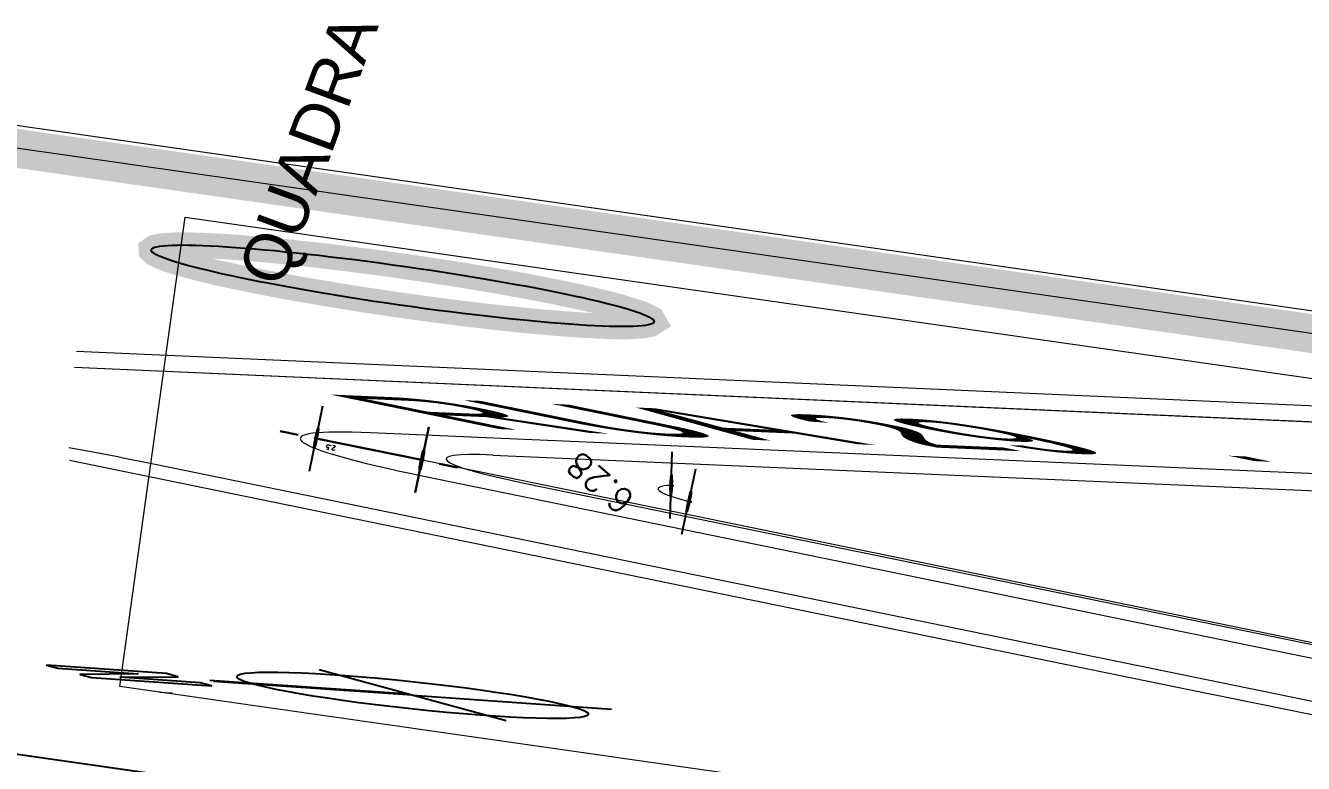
# Model space of a CAD drawing. Header units: millimetres. Extents: x -361192058 to 101130107379, y -14071650034 to 19218552450.
# Drawn here: x -132318.2 to -132122.2, y 45473 to 45586.1 of the extents above; entities that cross this region are included whole.
import ezdxf
from ezdxf.enums import TextEntityAlignment as Align

# ---------------------------------------------------------------- set-up
doc = ezdxf.new("R2010")
doc.units = ezdxf.units.MM
doc.header["$LTSCALE"] = 0.5
doc.linetypes.add('CONTINUO', pattern=[0])
for name, color, linetype in [('02', 2, 'Continuous'), ('Calçada', 1, 'Continuous'), ('GR_PENA_FINA', 7, 'Continuous'), ('Lotes', 2, 'Continuous'), ('Nomes de Ruas', 3, 'Continuous'), ('númeraçãoquadras', 4, 'Continuous'), ('Área Verde Geral', 98, 'Continuous')]:
    doc.layers.add(name, color=color, linetype=linetype)
doc.styles.add('ARIAL', font='arial.ttf', dxfattribs={"height": 0.25})
doc.styles.get("Standard").update_dxf_attribs({"font": 'txt.shx', "height": 0.12})
doc.styles.add('STYLE1', font='sanss___.ttf')
doc.dimstyles.new('ESCALA50', dxfattribs={"dimtxt": 0.1, "dimasz": 0.06, "dimexe": 0.18, "dimexo": 0.06, "dimgap": 0.1, "dimtad": 1, "dimzin": 4, "dimdsep": 46, "dimtxsty": 'Standard', "dimblk1": 'BOLA', "dimblk2": 'BOLA', "dimsah": 1, "dimcen": -0.06, "dimse1": 1, "dimse2": 1, "dimclrd": 7, "dimclrt": 3, "dimadec": 0, "dimazin": 0, "dimtfac": 1, "dimtix": 1, "dimtmove": 0, "dimatfit": 3, "dimldrblk": 'BOLA', "dimfxl": 0, "dimtolj": 1, "dimtzin": 4, "dimarcsym": 0})

# ---------------------------------------------------------------- blocks, each defined once
blk = doc.blocks.new('NUM_quadra')
at = {"color": 6, "const_width": 0.02}
blk.add_lwpolyline([(-0.0133520432061038, 0.1995538096409646), (-0.03396137207856104, 0.197095472313652), (-0.0578817124285985, 0.1914411329007772), (-0.07790545024554181, 0.1842029880920486), (-0.0980839678893761, 0.1742972611462264), (-0.1207629871017981, 0.1594249069193736), (-0.1377379490426744, 0.1450112319564166), (-0.1520556984439002, 0.1299194541657934), (-0.1625180437624446, 0.1165670856272393), (-0.1764344977441241, 0.09418528550563855), (-0.1852438537613963, 0.07539704665055813), (-0.1940684209960429, 0.04834716095183544), (-0.1985176143253418, 0.02430548914494118), (-0.2, 2.449293598294707e-17), (-0.1977479207858246, -0.02992924698156066), (-0.1921041628016216, -0.05564162681201971), (-0.1838936225002688, -0.07863291679524947), (-0.1712831141684111, -0.1032574200760946), (-0.1545538230998021, -0.126937448238237), (-0.1388948904680539, -0.143903472514972), (-0.1218702926523065, -0.1585800484576833), (-0.1045798103362554, -0.1704789232428245), (-0.08309400008057272, -0.1819213762882465), (-0.05305444697320133, -0.1928347107145593), (-0.03024527360995229, -0.1976998316242559), (-3.673940397442059e-17, -0.2), (0.03093315800827364, -0.1975933696651666), (0.06772550614199915, -0.1881841008635162), (0.1069104891608479, -0.1690270608730692), (0.1240420910364873, -0.1568870920480579), (0.1407237443089076, -0.1421155437933556), (0.1613804970022024, -0.118136934052489), (0.1736687274357323, -0.09919260612995974), (0.1869657857282061, -0.0710196801389201), (0.1962420223455323, -0.03858845249210724), (0.2, 0), (0.1989460999390915, 0.02050486086334195), (0.1943382022861565, 0.04725106487884616), (0.1870936531840374, 0.07068214016462095), (0.1741307933804454, 0.09837919900414235), (0.1635485483198982, 0.1151167769808291), (0.147166134549038, 0.1354331157505226), (0.1285083774114599, 0.1532501123493023), (0.1062576314788641, 0.1694382358043837), (0.07819320380287934, 0.1840810225934259), (0.05327206202334694, 0.1927747063485785), (0.02666753040880443, 0.1982141337591634), (1.224646799147353e-17, 0.2)], close=True, dxfattribs=at)
blk.add_circle((0, 0), 0.2)
at = {"color": 3, "insert": (-0.1114319926046001, 0.1285282569724242), "char_height": 0.038, "width": 0.2663, "attachment_point": 1, "style": 'STYLE1'}
blk.add_mtext('\\fArial|b0|i0|c0|p34;QUADRA', dxfattribs=at)
at = {"color": 3, "style": 'STYLE1'}
blk.add_attdef('00', text='', height=0.13, dxfattribs=at).set_placement((-2.886579864025407e-15, -0.1334628551621867), align=Align.CENTER)
blk = doc.blocks.new('NORTE-flat-1-flat-1')
at = {"color": 6}
for p, q in [((-9.313225746154785e-10, -1.862645149230957e-09), (-10.70947875780985, 22.31141168251634)), ((0.892456466332078, 0.4283791501075029), (-9.817022290546447, 22.73979083262384))]:
    blk.add_line(p, q, dxfattribs=at)
at = {"color": 3}
for p, q in [((-22.31141168344766, -10.70947875827551), (22.31141168205068, 10.70947875641286)), ((-9.313225746154785e-10, -1.862645149230957e-09), (10.7094787559472, -22.31141168437898))]:
    blk.add_line(p, q, dxfattribs=at)
at = {"color": 6}
blk.add_lwpolyline([(-23.84178454522043, 35.94439958967268), (-17.3892981200479, 22.50172097980976), (-14.71192871872336, 23.78685843013227), (-19.01358633395284, 32.74864417128265), (-9.35718991421163, 26.35713333263993), (-6.679820512421429, 27.64227078296244), (-13.13230693712831, 41.08494939468801), (-15.80967633891851, 39.79981194250286), (-11.50801872182637, 30.83802620135248), (-21.16441514343023, 37.22953704185784)], close=True, dxfattribs=at)
at = {"color": 3}
blk.add_circle((-9.313225746154785e-10, -1.862645149230957e-09), 19.79886100215877, dxfattribs=at)
blk = doc.blocks.new('Norte1-flat-1-flat-1')
at = {"layer": 'Área Verde Geral'}
blk.add_blockref('NORTE-flat-1-flat-1', (0, 0), dxfattribs=at)
blk = doc.blocks.new('BOLA')
for p, q in [((0, -1.43528948173695), (0, 1.435289481736959)), ((-1.435289481736952, 0), (1.435289481736952, 0))]:
    blk.add_line(p, q)
blk.add_circle((0, 3.552713678800501e-15), 0.452092417603822)
blk = doc.blocks.new('*D1826')
at = {"layer": '02', "color": 7, "lineweight": -2, "transparency": 16777216}
for p, q in [((5116.734227968597, 2392.940767691239), (5116.771090387721, 2392.988108604371)), ((5116.481326269563, 2392.615976273601), (5116.697365549472, 2392.893426778105)), ((5116.444463850438, 2392.568635360467), (5116.407601431313, 2392.521294447335))]:
    blk.add_line(p, q, dxfattribs=at)
at = {"layer": 'Defpoints', "color": 0, "lineweight": 30, "transparency": 16777216}
for p in [(5116.697365549472, 2392.893426778105), (5117.097310494376, 2392.5820061229, -12.96344213336095), (5116.881271214467, 2392.304555618394, -12.96344213336095)]:
    blk.add_point(p, dxfattribs=at)
at = {"layer": '02', "color": 7, "lineweight": -2, "transparency": 16777216, "xscale": 0.06, "yscale": 0.06, "zscale": 0.06}
for p, rotation in [((5116.697365549472, 2392.893426778105), 232.0935771782544), ((5116.481326269563, 2392.615976273601), 52.09357717825442)]:
    blk.add_blockref('BOLA', p, dxfattribs=dict(at, rotation=rotation))
at = {"layer": '02', "color": 3, "lineweight": 18, "transparency": 16777216, "insert": (5116.463103474496, 2392.853001310186), "char_height": 0.12, "attachment_point": 5, "rotation": 52.09357717825441}
blk.add_mtext('\\A1;2.5', dxfattribs=at)
blk = doc.blocks.new('APROVADO QUADRA 21.2 MBVII')
at = {"layer": '02', "color": 7, "lineweight": 18}
blk.add_line((5108.392279786428, 2382.329371733957), (5116.491981704536, 2392.626667648007), dxfattribs=at)
at = {"layer": '02', "color": 2, "lineweight": 18}
blk.add_line((5116.983171035849, 2392.435421435366, -12.96344213336095), (5122.088260321349, 2388.460298683008, -12.96344213336095), dxfattribs=at)
at = {"layer": '02', "lineweight": 18}
for points in [[(5064.44884272839, 2350.495723767664), (5125.648842728389, 2350.495723767664), (5125.648842728389, 2395.045723767664), (5064.44884272839, 2395.045723767664)], [(5092.272973893695, 2394.295723767664), (5104.790498982901, 2394.295723767664), (5104.790498982901, 2385.123344480297), (5092.272973893695, 2385.123344480297)], [(5124.898842728389, 2394.295723767664), (5104.814703438217, 2394.295723767664), (5104.814703438217, 2374.424427937196), (5124.898842728389, 2374.424427937196)]]:
    blk.add_lwpolyline(points, close=True, dxfattribs=at)
at = {"layer": '02', "lineweight": 18, "const_width": 0.1}
blk.add_lwpolyline([(5065.19884272839, 2351.245723767664), (5124.898842728389, 2351.245723767664), (5124.898842728389, 2394.295723767664), (5065.19884272839, 2394.295723767664)], close=True, dxfattribs=at)
at = {"layer": '02', "color": 7, "lineweight": 18}
blk.add_arc((5116.650534527859, 2391.504902506074), 0.4963265734713596, 69.22923306710389, 123.7514097145359, dxfattribs=at)
at = {"layer": 'Calçada', "lineweight": 18}
for p, q in [((5107.528757521206, 2383.613175626017, -12.96344213336095), (5115.071503116987, 2393.300018553246, -12.96344213336095)), ((5107.528757521206, 2383.613175625575, -12.96344213336095), (5115.071503117118, 2393.300018553246, -12.96344213336095)), ((5115.959344731819, 2392.608692856926, -12.96344213336095), (5107.528757521206, 2381.781630873201, -12.96344213336095)), ((5115.95934473195, 2392.608692856926, -12.96344213336095), (5107.528757521206, 2381.78163087276, -12.96344213336095))]:
    blk.add_line(p, q, dxfattribs=at)
at = {"layer": 'Calçada', "lineweight": 18, "elevation": -12.96344213336095}
for points in [[(5107.528757521206, 2383.613175626017), (5115.071503116987, 2393.300018553246, 0.04680619782961809), (5115.212769388365, 2393.521884177031, 0.002658577297471982)], [(5107.528757521206, 2383.613175625575), (5115.071503117118, 2393.300018553246, 0.04680619783102501), (5115.212769388495, 2393.521884177031, 0.002658577296096411)], [(5117.910596357007, 2393.537607010838), (5123.127529316043, 2389.451575153484, 0.09763386383867281), (5123.419056109231, 2389.304609601091, 0.09763386383867281)], [(5114.751816171495, 2377.330360260142), (5122.61815684388, 2387.423750135577, 0.4142135623729706), (5122.470769904618, 2388.608125619056), (5117.143720215101, 2392.756079795663, 0.414213562373235), (5115.959344731819, 2392.608692856926), (5107.528757521206, 2381.781630873201)], [(5114.751816171495, 2377.330360260142), (5122.61815684388, 2387.423750135577, 0.4142135623729706), (5122.470769904618, 2388.608125619056), (5117.143720215101, 2392.756079795663, 0.414213562373235), (5115.95934473195, 2392.608692856926), (5107.528757521206, 2381.78163087276)]]:
    blk.add_lwpolyline(points, format="xyb", dxfattribs=at)
blk.add_lwpolyline([(5117.910596357001, 2393.537607010838), (5122.961059013299, 2389.581198721413)], dxfattribs=at)
at = {"layer": 'GR_PENA_FINA', "lineweight": 18}
blk.add_lwpolyline([(5107.528757521206, 2393.304884743911), (5123.419417476977, 2393.309609199292), (5123.417955351689, 2377.105032957856), (5107.528757521206, 2377.075917727432)], close=True, dxfattribs=at)
at = {"layer": 'Lotes', "linetype": 'CONTINUO', "lineweight": 18}
for p, q in [((5112.504036243879, 2390.575082483948, -12.96344213336095), (5114.79405261261, 2393.51605783269, -12.96344213336095)), ((5114.794052612414, 2393.516057833214, -12.96344213336095), (5114.794052612414, 2393.516057833214, -12.96344213336095)), ((5107.528757521206, 2393.201247196255, -12.96344213336095), (5107.570898386874, 2393.168433839914, -12.96344213336095)), ((5111.899126259468, 2389.798221071142, -12.96344213336095), (5112.504036243879, 2390.575082483948, -12.96344213336095))]:
    blk.add_line(p, q, dxfattribs=at)
at = {"layer": 'Lotes', "lineweight": 18}
for p, q in [((5123.411662076175, 2389.646580015643, -12.96344213336095), (5118.439441908425, 2393.537607010838, -12.96344213336095)), ((5116.193587380242, 2392.337163475519, -12.96344213336095), (5113.94677886812, 2389.451678227167, -12.96344213336095))]:
    blk.add_line(p, q, dxfattribs=at)
blk.add_arc((5116.637508187822, 2391.991500627882, -12.96344213336095), 0.5626264194139565, 52.09357718158235, 142.0935771626633, dxfattribs=at)
at = {"layer": '02', "color": 7, "lineweight": 18}
for p, xscale, yscale, zscale, rotation in [((5116.482544204327, 2392.614991824056), 0.06, 0.06, 0.06, 51.05159364039295), ((5116.826546798643, 2391.968971195028), 0.05999999999999998, 0.05999999999999998, 0.05999999999999998, 325.5588797635118), ((5116.374780104211, 2391.91757618511), 0.06000000000000071, 0.06000000000000071, 0.06000000000000071, 228.62827458058)]:
    blk.add_blockref('BOLA', p, dxfattribs=dict(at, xscale=xscale, yscale=yscale, zscale=zscale, rotation=rotation))
at = {"layer": 'númeraçãoquadras', "linetype": 'ByBlock', "lineweight": 18, "extrusion": (0.08441109911141861, -0.001452856403118583, 0.996429955167484)}
ref = blk.add_blockref('NUM_quadra', (2480.52182996435, -5063.801603778941, 408.7836598579449), dxfattribs=dict(at, xscale=3.278455931285092, yscale=3.278455931285092, zscale=3.278455906262449, rotation=270.0385460285928))
ref.add_attrib('00', '12', dxfattribs={"layer": '0', "color": 3, "extrusion": (0.08441109911141861, -0.001452856403118583, 0.996429955167484), "height": 0.4261992678140372, "rotation": 270.0385460324826, "style": 'STYLE1'}).set_placement((2480.084278211863, -5063.801898144339, 408.7836598579557), align=Align.CENTER)
at = {"layer": 'Área Verde Geral', "lineweight": 18, "xscale": 0.02306838528271171, "yscale": 0.02306838528271171, "zscale": 0.02306838528271171, "rotation": 0.1566954067838298}
blk.add_blockref('Norte1-flat-1-flat-1', (5108.629842848225, 2392.553129399983, -27.63542409224376), dxfattribs=at)
at = {"color": 0, "lineweight": 13, "flags": 8}
for p in [(4700.724657799739, 2280.112525715252), (4699.57378630139, 2277.896413499706), (4702.354563138892, 2276.195041239209), (4703.672243349308, 2274.084986290777), (4699.84447394329, 2272.219426909525), (4703.048818763617, 2270.137026470893), (4703.087746051807, 2267.980265113006), (4700.652340375649, 2261.521648881858), (4700.700742594171, 2257.15925950577)]:
    blk.add_attdef('NIVEL', p, '', height=0.07500000000000001, dxfattribs=at)
for rotation, width, p in [(90, 0.7999999999988884, (4700.820527907887, 2275.752076380495)), (270, 0.5999999999989389, (4703.843667029373, 2274.902076380496)), (90, 0.7999999999988884, (4701.5574890138, 2268.502076380494)), (180, 0.5999999999989389, (4651.181659436375, 2236.193129894172))]:
    blk.add_attdef('$PORTA', text='', height=0.09000000000014552, rotation=rotation, dxfattribs=dict(at, width=width)).set_placement(p, align=Align.MIDDLE)
for p in [(4654.175996555586, 2240.463010622155), (4648.499009965404, 2240.192322980255), (4637.801231937738, 2239.384456547896), (4633.43884256165, 2239.336054329374), (4656.392108771131, 2239.312139123806), (4652.474624295089, 2237.682233784653), (4646.416609526773, 2236.987978159928), (4644.259848168886, 2236.949050871738), (4650.364569346656, 2236.364553574237)]:
    blk.add_attdef('NIVEL', p, '', height=0.07500000000000001, rotation=270, dxfattribs=at)
at = {"color": 0, "lineweight": 13, "width": 0.7999999999988884, "flags": 8}
for p in [(4652.031659436374, 2239.216269015658), (4644.781659436374, 2238.479307909745)]:
    blk.add_attdef('$PORTA', text='', height=0.09000000000014552, dxfattribs=at).set_placement(p, align=Align.MIDDLE)
at = {"layer": '02', "color": 3, "lineweight": 18, "insert": (5116.561552390059, 2392.151013887806), "char_height": 0.12, "attachment_point": 5, "rotation": 7.093577172111402}
blk.add_mtext('\\A1;6.28', dxfattribs=at)
at = {"layer": 'Nomes de Ruas', "lineweight": 18, "extrusion": (-0.05499768570177415, 0.06695013732131934, 0.9962393957679577), "style": 'ARIAL'}
blk.add_text('RUA 29  .', height=0.562626419420372, rotation=102.9674616402203, dxfattribs=at).set_placement((-5473.971260043205, 1395.450245879553, -134.3752278108278), align=Align.MIDDLE_CENTER)
at = {"layer": '02', "color": 0, "lineweight": 18}
dim = blk.add_aligned_dim(p1=(5116.881271214467, 2392.304555618395, -12.96344213336095), p2=(5117.097310494376, 2392.5820061229, -12.96344213336095), distance=0.506891293516109, text='2.5', dimstyle='ESCALA50', override={"dimfxl": 0.18}, dxfattribs=at)
dim.commit()
dim.dimension.update_dxf_attribs({"geometry": '*D1826', "text_midpoint": (5116.463103474496, 2392.853001310186)})

msp = doc.modelspace()

# ---------------------------------------------------------------- block references
at = {"layer": '02', "color": 0, "lineweight": 30, "xscale": -4.574818403918471, "yscale": -59.40450511825884, "zscale": 4.574818403918471, "rotation": 261.8606972171988}
msp.add_blockref('APROVADO QUADRA 21.2 MBVII', (5129.041144779691, 2225.201435725194), dxfattribs=at)

doc.saveas('drawing.dxf')
